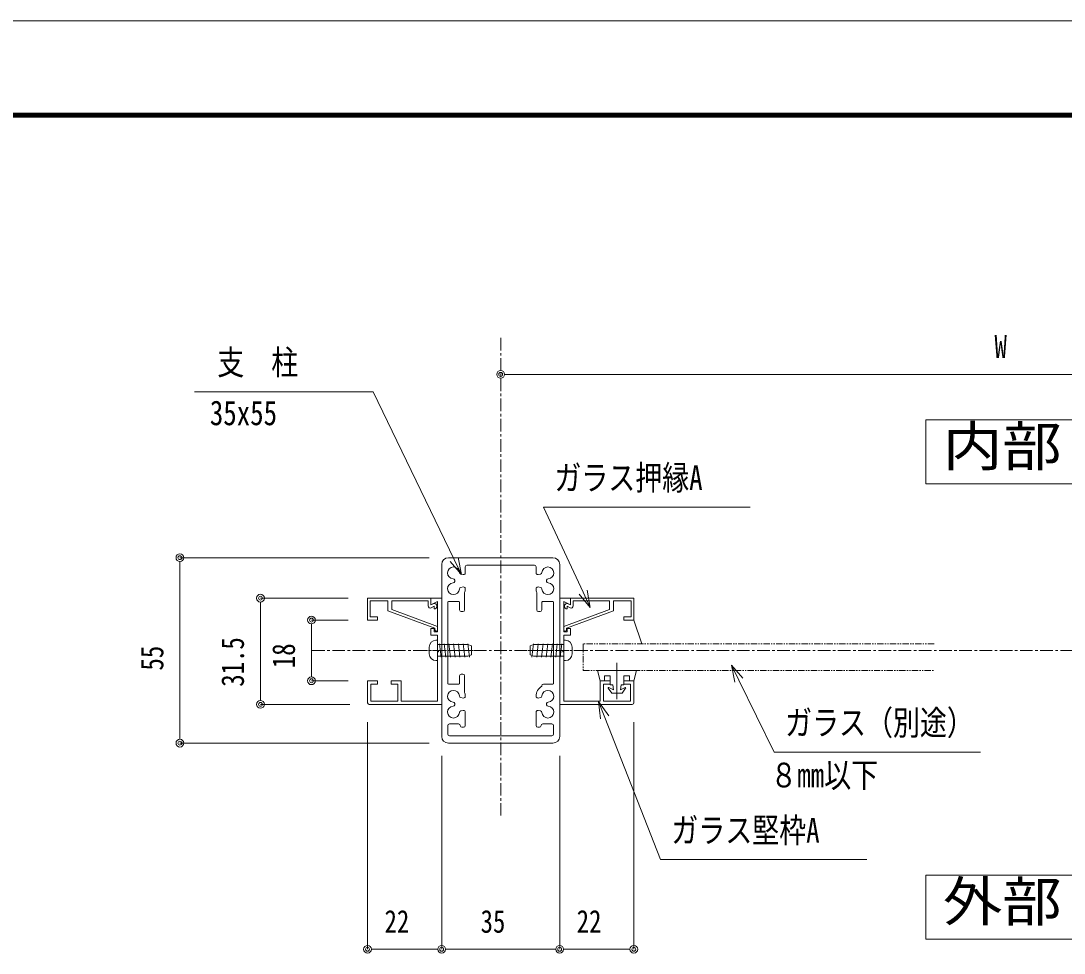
# Model space of a CAD drawing. Units: millimetres, scale not verified, with parts at other scales. Extents: x -3580 to 3580, y -1188 to 1188.
# Drawn here: x -2302 to -1683, y 635 to 1188 of the extents above; entities that cross this region are included whole.
import ezdxf
from ezdxf.enums import TextEntityAlignment as Align

# ---------------------------------------------------------------- set-up
doc = ezdxf.new("R2010")
doc.units = ezdxf.units.MM
doc.header["$LTSCALE"] = 6
for name, pattern in [('USER1', [2, 1.25, -0.25, 0.25, -0.25]), ('USER2', [1.25, 0.625, -0.125, 0.125, -0.125, 0.125, -0.125]), ('USER3', [0.375, 0.25, -0.125]), ('USER4', [3.5, 2, -1.5])]:
    doc.linetypes.add(name, pattern=pattern)
for name, color, linetype, lineweight in [('0-0_0', 7, 'Continuous', 18), ('0-1_DEFPOINTS', 7, 'Continuous', 18), ('0-4_WAKU', 7, 'Continuous', 18), ('0-5_6_U+FF8A_U+FF6F_U+FF81_U+FF9D_U+FF78_U+FF9E', 4, 'Continuous', 18), ('0-6_51破線_U+FF71_U+FF99_U+FF90', 3, 'USER3', 18), ('0-8_3中心線', 2, 'USER1', 18), ('0-9_41_U+FF71_U+FF99_U+FF90', 6, 'Continuous', 18), ('0-A_1手摺寸法', 3, 'Continuous', 18), ('0-C_P4-12', 7, 'Continuous', 18), ('0-D_CYAN', 4, 'Continuous', 18), ('0-E_2a', 1, 'USER2', 18)]:
    doc.layers.add(name, color=color, linetype=linetype, lineweight=lineweight)
doc.styles.add('ＭＳ ゴシック', font='')
doc.styles.get('ＭＳ ゴシック').set_extended_font_data('MS Gothic')

msp = doc.modelspace()

# ---------------------------------------------------------------- linework, layer by layer
at = {"layer": '0-0_0', "lineweight": 9}
for p, q in [((-2014.974, 978.274), (-2012.674, 978.274)), ((-2207.604, 867.24), (-2207.604, 864.94)), ((-2040.555, 859.54), (-2044.899, 868.547)), ((-1964.081, 840.04), (-1968.32, 849.097)), ((-2159.802, 843.24), (-2159.802, 840.94)), ((-2129.544, 830.24), (-2129.544, 827.94)), ((-1880.323, 805.875), (-1875.924, 796.894)), ((-2129.544, 798.84), (-2129.544, 801.14)), ((-2159.802, 784.84), (-2159.802, 787.14)), ((-1959.15, 784.16), (-1955.508, 774.846)), ((-2207.604, 761.84), (-2207.604, 764.14)), ((-2093.974, 637.283), (-2091.674, 637.283)), ((-2054.574, 637.283), (-2056.874, 637.283)), ((-2049.974, 637.283), (-2047.674, 637.283)), ((-1984.574, 637.283), (-1986.874, 637.283)), ((-1979.974, 637.283), (-1977.674, 637.283)), ((-1940.574, 637.283), (-1942.874, 637.283))]:
    msp.add_line(p, q, dxfattribs=at)
at = {"layer": '0-0_0'}
for points in [[(-2044.899, 868.547), (-2092.864, 967.977), (-2198.898, 967.977)], [(-1968.32, 849.097), (-1991.925, 899.539), (-1869.275, 899.539)], [(-1875.924, 796.894), (-1855.035, 754.252), (-1732.514, 754.252)], [(-1955.508, 774.846), (-1922.513, 690.451), (-1799.992, 690.451)]]:
    msp.add_lwpolyline(points, dxfattribs=at)
at = {"layer": '0-0_0', "lineweight": 9}
for points in [[(-2047.313, 867.383), (-2040.555, 859.54), (-2042.486, 869.711)], [(-1965.893, 850.233), (-1964.081, 840.04), (-1970.747, 847.962)], [(-1878.33, 795.716), (-1880.323, 805.875), (-1873.517, 798.073)], [(-1958.004, 773.87), (-1959.15, 784.16), (-1953.013, 775.822)]]:
    msp.add_lwpolyline(points, dxfattribs=at)
for centre, radius in [((-2017.274, 978.274), 2.3), ((-2017.274, 978.274), 1.15), ((-2207.604, 869.54), 2.3), ((-2207.604, 869.54), 1.15), ((-2159.802, 845.54), 2.3), ((-2159.802, 845.54), 1.15), ((-2129.544, 832.54), 2.3), ((-2129.544, 832.54), 1.15), ((-2129.544, 796.54), 2.3), ((-2129.544, 796.54), 1.15), ((-2159.802, 782.54), 2.3), ((-2159.802, 782.54), 1.15), ((-2207.604, 759.54), 2.3), ((-2207.604, 759.54), 1.15), ((-2096.274, 637.283), 2.3), ((-2096.274, 637.283), 1.15), ((-2052.274, 637.283), 2.3), ((-2052.274, 637.283), 2.3), ((-2052.274, 637.283), 1.15), ((-2052.274, 637.283), 1.15), ((-1982.274, 637.283), 2.3), ((-1982.274, 637.283), 2.3), ((-1982.274, 637.283), 1.15), ((-1982.274, 637.283), 1.15), ((-1938.274, 637.283), 2.3), ((-1938.274, 637.283), 1.15)]:
    msp.add_circle(centre, radius, dxfattribs=at)
at = {"layer": '0-1_DEFPOINTS', "color": 5}
msp.add_line((-215.833, 1187.987), (-3579.833, 1187.987), dxfattribs=at)
at = {"layer": '0-4_WAKU'}
for p, q in [((-298.633, 1133.187), (-3501.033, 1133.187)), ((-299.233, 1132.587), (-3500.433, 1132.587)), ((-299.833, 1131.987), (-3499.833, 1131.987)), ((-300.433, 1131.387), (-3499.233, 1131.387)), ((-301.033, 1130.787), (-3498.633, 1130.787))]:
    msp.add_line(p, q, dxfattribs=at)
at = {"layer": '0-5_6_U+FF8A_U+FF6F_U+FF81_U+FF9D_U+FF78_U+FF9E'}
for p, q in [((-2055.674, 820.54), (-2055.074, 820.54)), ((-2054.674, 808.94), (-2054.674, 820.14)), ((-2054.674, 818.04), (-2036.674, 818.04)), ((-2052.548, 810.54), (-2053.486, 818.54)), ((-2052.548, 810.54), (-2053.486, 818.54)), ((-2049.913, 810.54), (-2050.852, 818.54)), ((-2049.913, 810.54), (-2050.852, 818.54)), ((-2047.094, 810.54), (-2048.033, 818.54)), ((-2047.094, 810.54), (-2048.033, 818.54)), ((-2044.275, 810.54), (-2045.213, 818.54)), ((-2044.275, 810.54), (-2045.213, 818.54)), ((-2041.456, 810.54), (-2042.394, 818.54)), ((-2041.456, 810.54), (-2042.394, 818.54)), ((-2038.637, 810.54), (-2039.575, 818.54)), ((-2038.637, 810.54), (-2039.575, 818.54)), ((-2035.817, 810.54), (-2036.756, 818.54)), ((-2035.817, 810.54), (-2036.756, 818.54)), ((-2036.674, 818.04), (-2034.674, 817.212)), ((-2034.674, 811.868), (-2034.674, 817.212)), ((-1997.874, 818.04), (-1999.874, 817.212)), ((-1999.874, 811.868), (-1999.874, 817.212)), ((-1998.73, 810.54), (-1997.791, 818.54)), ((-1998.73, 810.54), (-1997.791, 818.54)), ((-1979.874, 818.04), (-1997.874, 818.04)), ((-1995.91, 810.54), (-1994.972, 818.54)), ((-1995.91, 810.54), (-1994.972, 818.54)), ((-1993.091, 810.54), (-1992.153, 818.54)), ((-1993.091, 810.54), (-1992.153, 818.54)), ((-1990.272, 810.54), (-1989.334, 818.54)), ((-1990.272, 810.54), (-1989.334, 818.54)), ((-1987.453, 810.54), (-1986.514, 818.54)), ((-1987.453, 810.54), (-1986.514, 818.54)), ((-1984.634, 810.54), (-1983.695, 818.54)), ((-1984.634, 810.54), (-1983.695, 818.54)), ((-1981.999, 810.54), (-1981.061, 818.54)), ((-1981.999, 810.54), (-1981.061, 818.54)), ((-1979.874, 808.94), (-1979.874, 820.14)), ((-1978.874, 820.54), (-1979.474, 820.54)), ((-2059.674, 812.54), (-2059.674, 816.54)), ((-2054.674, 811.04), (-2036.674, 811.04)), ((-2036.674, 811.04), (-2034.674, 811.868)), ((-1997.874, 811.04), (-1999.874, 811.868)), ((-1979.874, 811.04), (-1997.874, 811.04)), ((-1974.874, 812.54), (-1974.874, 816.54)), ((-2055.674, 808.54), (-2055.074, 808.54)), ((-1978.874, 808.54), (-1979.474, 808.54))]:
    msp.add_line(p, q, dxfattribs=at)
for centre, radius, start, end in [((-2055.674, 816.54), 4, 90, 180), ((-2055.074, 820.14), 0.4, 0, 90), ((-1979.474, 820.14), 0.4, 90, 180), ((-1978.874, 816.54), 4, 0, 90), ((-2055.674, 812.54), 4, 180, 270), ((-1978.874, 812.54), 4, 270, 0), ((-2055.074, 808.94), 0.4, 270, 0), ((-1979.474, 808.94), 0.4, 180, 270)]:
    msp.add_arc(centre, radius, start, end, dxfattribs=at)
at = {"layer": '0-6_51破線_U+FF71_U+FF99_U+FF90'}
for p, q in [((-2066.659, 814.54), (-2028.352, 814.54)), ((-1967.888, 814.54), (-2006.195, 814.54))]:
    msp.add_line(p, q, dxfattribs=at)
at = {"layer": '0-8_3中心線'}
for p, q in [((-2017.274, 999.892), (-2017.274, 716.549)), ((-2129.15, 814.54), (-1336.66, 814.54))]:
    msp.add_line(p, q, dxfattribs=at)
at = {"layer": '0-9_41_U+FF71_U+FF99_U+FF90'}
for p, q in [((-2048.274, 869.54), (-1986.274, 869.54)), ((-2052.274, 865.54), (-2052.274, 763.54)), ((-2038.274, 860.49), (-2038.274, 864.14)), ((-1997.274, 865.14), (-2037.274, 865.14)), ((-1996.274, 860.54), (-1996.274, 864.14)), ((-1982.274, 865.54), (-1982.274, 763.54)), ((-2044.512, 856.219), (-2044.445, 855.84)), ((-2044.512, 855.461), (-2044.445, 855.84)), ((-2040.953, 859.778), (-2039.447, 859.513)), ((-1993.594, 859.778), (-1995.1, 859.513)), ((-1990.035, 856.219), (-1990.102, 855.84)), ((-1990.035, 855.461), (-1990.102, 855.84)), ((-2040.953, 851.902), (-2039.447, 852.167)), ((-2038.674, 838.54), (-2038.674, 848.808)), ((-1995.874, 838.54), (-1995.874, 848.808)), ((-1993.594, 851.902), (-1995.1, 852.167)), ((-2096.274, 845.54), (-2058.674, 845.54)), ((-2096.274, 832.54), (-2096.274, 845.54)), ((-2094.674, 843.94), (-2084.274, 843.94)), ((-2094.674, 834.54), (-2094.674, 843.94)), ((-2084.274, 838.015), (-2084.274, 843.94)), ((-2081.874, 843.94), (-2060.274, 843.94)), ((-2081.874, 838.836), (-2081.874, 843.94)), ((-2060.274, 840.893), (-2060.274, 843.94)), ((-2058.674, 845.54), (-2058.674, 841.54)), ((-2052.274, 845.54), (-2058.674, 845.54)), ((-2058.674, 841.54), (-2054.674, 843.54)), ((-2054.674, 825.54), (-2054.674, 843.54)), ((-2052.274, 845.54), (-2052.274, 782.54)), ((-2048.674, 794.94), (-2048.674, 843.14)), ((-2048.274, 843.54), (-2042.074, 843.54)), ((-2041.674, 838.54), (-2041.674, 843.14)), ((-1992.874, 843.14), (-1992.874, 838.54)), ((-1986.274, 843.54), (-1992.474, 843.54)), ((-1985.874, 794.94), (-1985.874, 843.14)), ((-1982.274, 845.54), (-1982.274, 782.54)), ((-1982.274, 845.54), (-1975.874, 845.54)), ((-1979.874, 825.54), (-1979.874, 843.54)), ((-1975.874, 841.54), (-1979.874, 843.54)), ((-1938.274, 845.54), (-1975.874, 845.54)), ((-1975.874, 845.54), (-1975.874, 841.54)), ((-1952.674, 843.94), (-1974.274, 843.94)), ((-1974.274, 840.893), (-1974.274, 843.94)), ((-1952.674, 838.836), (-1952.674, 843.94)), ((-1939.874, 843.94), (-1950.274, 843.94)), ((-1950.274, 838.015), (-1950.274, 843.94)), ((-1939.874, 834.54), (-1939.874, 843.94)), ((-1938.274, 832.54), (-1938.274, 845.54)), ((-2084.274, 838.015), (-2056.274, 827.688)), ((-2081.874, 838.836), (-2054.674, 828.803)), ((-2056.674, 840.751), (-2058.537, 839.82)), ((-2056.674, 839.151), (-2056.674, 840.751)), ((-2039.674, 837.54), (-2040.674, 837.54)), ((-1993.874, 837.54), (-1994.874, 837.54)), ((-1952.674, 838.836), (-1979.874, 828.803)), ((-1950.274, 838.015), (-1978.274, 827.688)), ((-1977.874, 840.751), (-1976.01, 839.82)), ((-1977.874, 839.151), (-1977.874, 840.751)), ((-2090.274, 832.54), (-2096.274, 832.54)), ((-2090.274, 834.54), (-2094.674, 834.54)), ((-2090.274, 832.54), (-2090.274, 834.54)), ((-1944.274, 834.54), (-1939.874, 834.54)), ((-1944.274, 832.54), (-1944.274, 834.54)), ((-1944.274, 832.54), (-1938.274, 832.54)), ((-2058.674, 827.54), (-2058.674, 823.54)), ((-2056.674, 827.54), (-2058.674, 827.54)), ((-2058.674, 823.54), (-2054.674, 823.54)), ((-2056.674, 827.54), (-2056.674, 825.54)), ((-2054.674, 825.54), (-2056.674, 825.54)), ((-2056.274, 826.74), (-2056.274, 827.688)), ((-2054.674, 828.803), (-2054.674, 826.74)), ((-2054.674, 823.54), (-2054.674, 814.64)), ((-1979.874, 828.803), (-1979.874, 826.74)), ((-1979.874, 825.54), (-1977.874, 825.54)), ((-1975.874, 823.54), (-1979.874, 823.54)), ((-1979.874, 823.54), (-1979.874, 814.64)), ((-1978.274, 826.74), (-1978.274, 827.688)), ((-1977.874, 827.54), (-1977.874, 825.54)), ((-1977.874, 827.54), (-1975.874, 827.54)), ((-1975.874, 827.54), (-1975.874, 823.54)), ((-2054.26, 814.378), (-2054.674, 814.64)), ((-2054.26, 813.702), (-2054.674, 813.44)), ((-2054.674, 813.44), (-2054.674, 784.54)), ((-1980.287, 814.378), (-1979.874, 814.64)), ((-1980.287, 813.702), (-1979.874, 813.44)), ((-1979.874, 813.44), (-1979.874, 784.54)), ((-2041.674, 799.54), (-2041.674, 794.94)), ((-2039.674, 800.54), (-2040.674, 800.54)), ((-2038.674, 799.54), (-2038.674, 789.672)), ((-2090.274, 796.54), (-2096.274, 796.54)), ((-2096.274, 796.54), (-2096.274, 783.54)), ((-2090.274, 796.54), (-2090.274, 794.54)), ((-2082.274, 796.54), (-2076.274, 796.54)), ((-2082.274, 796.54), (-2082.274, 794.54)), ((-2076.274, 796.54), (-2076.274, 784.54)), ((-2048.274, 794.54), (-2042.074, 794.54)), ((-1992.874, 793.54), (-1992.874, 793.343)), ((-1986.274, 794.54), (-1991.874, 794.54)), ((-1958.274, 796.54), (-1958.274, 784.54)), ((-1952.274, 796.54), (-1958.274, 796.54)), ((-1952.274, 796.54), (-1952.274, 794.54)), ((-1944.274, 796.54), (-1938.274, 796.54)), ((-1944.274, 796.54), (-1944.274, 794.54)), ((-1938.274, 796.54), (-1938.274, 783.54)), ((-2040.953, 786.578), (-2039.447, 786.313)), ((-1993.594, 786.578), (-1995.1, 786.313)), ((-2054.274, 782.54), (-2095.274, 782.54)), ((-2052.274, 782.54), (-2095.274, 782.54)), ((-2078.274, 784.54), (-2094.274, 784.54)), ((-2054.674, 784.54), (-2076.274, 784.54)), ((-2044.512, 783.019), (-2044.445, 782.64)), ((-2044.512, 782.261), (-2044.445, 782.64)), ((-1990.035, 783.019), (-1990.102, 782.64)), ((-1990.035, 782.261), (-1990.102, 782.64)), ((-1982.274, 782.54), (-1939.274, 782.54)), ((-1980.274, 782.54), (-1939.274, 782.54)), ((-1979.874, 784.54), (-1958.274, 784.54)), ((-1956.274, 784.54), (-1940.274, 784.54)), ((-2040.953, 778.702), (-2039.447, 778.967)), ((-2038.274, 777.94), (-2038.274, 769.94)), ((-1996.274, 777.94), (-1996.274, 769.94)), ((-1993.594, 778.702), (-1995.1, 778.967)), ((-2048.674, 764.94), (-2048.674, 769.94)), ((-2047.674, 770.94), (-2042.274, 770.94)), ((-2040.274, 768.94), (-2039.274, 768.94)), ((-1994.274, 768.94), (-1995.274, 768.94)), ((-1986.874, 770.94), (-1992.274, 770.94)), ((-1985.874, 764.94), (-1985.874, 769.94)), ((-1986.874, 763.94), (-2047.674, 763.94)), ((-2048.274, 759.54), (-1986.274, 759.54))]:
    msp.add_line(p, q, dxfattribs=at)
at = {"layer": '0-9_41_U+FF71_U+FF99_U+FF90', "linetype": 'USER4'}
for p, q in [((-2058.674, 841.54), (-2058.674, 845.54)), ((-2057.389, 842.182), (-2058.674, 841.54)), ((-1977.158, 842.182), (-1975.874, 841.54)), ((-1975.874, 841.54), (-1975.874, 845.54))]:
    msp.add_line(p, q, dxfattribs=at)
at = {"layer": '0-9_41_U+FF71_U+FF99_U+FF90'}
for points in [[(-2090.274, 794.54), (-2094.274, 794.54), (-2094.274, 784.54)], [(-2082.274, 794.54), (-2078.274, 794.54), (-2078.274, 784.54)], [(-1952.274, 794.54), (-1956.274, 794.54), (-1956.274, 784.54)], [(-1944.274, 794.54), (-1940.274, 794.54), (-1940.274, 784.54)]]:
    msp.add_lwpolyline(points, dxfattribs=at)
for centre, radius, start, end in [((-2048.274, 865.54), 4, 90, 180), ((-1986.274, 865.54), 4, 0, 90), ((-2045.274, 860.54), 3.5, 2.83959, 267.16041), ((-2040.779, 860.763), 1, 182.83959, 260), ((-2039.274, 860.498), 1, 260, 359.59407), ((-2037.274, 864.14), 1, 90, 180), ((-2045.274, 860.54), 7, 359.59407, 0), ((-1997.274, 864.14), 1, 0, 90), ((-1989.274, 860.54), 7, 180, 180.40593), ((-1995.273, 860.498), 1, 180.40593, 280), ((-1993.768, 860.763), 1, 280, 357.16041), ((-1989.274, 860.54), 3.5, 272.83959, 177.16041), ((-2045.274, 851.14), 3.5, 92.83959, 357.16041), ((-2045.496, 856.046), 1, 10, 87.16041), ((-2045.496, 855.635), 1, 272.83959, 350), ((-1989.274, 851.14), 3.5, 182.83959, 87.16041), ((-1989.051, 856.046), 1, 92.83959, 170), ((-1989.051, 855.635), 1, 190, 267.16041), ((-2040.779, 850.917), 1, 100, 177.16041), ((-2039.274, 851.183), 1, 0.40593, 100), ((-2045.274, 851.14), 7, 340.53705, 0.40593), ((-1989.274, 851.14), 7, 179.59407, 199.46295), ((-1995.273, 851.183), 1, 80, 179.59407), ((-1993.768, 850.917), 1, 2.83959, 80), ((-2056.674, 840.751), 1.6, 0, 116.56505), ((-2048.274, 843.14), 0.4, 90, 180), ((-2042.074, 843.14), 0.4, 0, 90), ((-1992.474, 843.14), 0.4, 90, 180), ((-1986.274, 843.14), 0.4, 0, 90), ((-1977.874, 840.751), 1.6, 63.43495, 180), ((-2059.074, 840.893), 1.2, 180, 296.56505), ((-2056.674, 840.751), 1.6, 270, 0), ((-2040.674, 838.54), 1, 180, 270), ((-2039.674, 838.54), 1, 270, 0), ((-1994.874, 838.54), 1, 180, 270), ((-1993.874, 838.54), 1, 270, 0), ((-1977.874, 840.751), 1.6, 180, 270), ((-1975.474, 840.893), 1.2, 243.43495, 0), ((-2055.474, 826.74), 0.8, 180, 0), ((-1979.074, 826.74), 0.8, 180, 0), ((-2054.474, 814.04), 0.4, 302.33353, 57.66647), ((-1980.074, 814.04), 0.4, 122.33353, 237.66647), ((-2040.674, 799.54), 1, 90, 180), ((-2039.674, 799.54), 1, 0, 90), ((-2048.274, 794.94), 0.4, 180, 270), ((-2042.074, 794.94), 0.4, 270, 0), ((-1989.274, 787.34), 7, 120.94972, 180.40593), ((-1991.874, 793.54), 1, 90, 180), ((-1986.274, 794.94), 0.4, 270, 0), ((-2045.274, 787.34), 3.5, 2.83959, 267.16041), ((-2040.779, 787.563), 1, 182.83959, 260), ((-2039.274, 787.298), 1, 260, 359.59407), ((-2045.274, 787.34), 7, 359.59407, 19.46295), ((-1995.273, 787.298), 1, 180.40593, 280), ((-1993.768, 787.563), 1, 280, 357.16041), ((-1989.274, 787.34), 3.5, 272.83959, 177.16041), ((-2095.274, 783.54), 1, 180, 270), ((-2045.274, 777.94), 3.5, 92.83959, 357.16041), ((-2045.496, 782.846), 1, 10, 87.16041), ((-2045.496, 782.435), 1, 272.83959, 350), ((-1989.274, 777.94), 3.5, 182.83959, 87.16041), ((-1989.051, 782.846), 1, 92.83959, 170), ((-1989.051, 782.435), 1, 190, 267.16041), ((-1939.274, 783.54), 1, 270, 0), ((-2040.779, 777.717), 1, 100, 177.16041), ((-2039.274, 777.983), 1, 0.40593, 100), ((-2045.274, 777.94), 7, 0, 0.40593), ((-1989.274, 777.94), 7, 179.59407, 180), ((-1995.273, 777.983), 1, 80, 179.59407), ((-1993.768, 777.717), 1, 2.83959, 80), ((-2047.674, 769.94), 1, 90, 180), ((-2042.274, 769.94), 1, 0, 90), ((-2040.274, 769.94), 1, 180, 270), ((-2039.274, 769.94), 1, 270, 0), ((-1995.274, 769.94), 1, 180, 270), ((-1994.274, 769.94), 1, 270, 0), ((-1992.274, 769.94), 1, 90, 180), ((-1986.874, 769.94), 1, 0, 90), ((-2048.274, 763.54), 4, 180, 270), ((-2047.674, 764.94), 1, 180, 270), ((-1986.874, 764.94), 1, 270, 0), ((-1986.274, 763.54), 4, 270, 0)]:
    msp.add_arc(centre, radius, start, end, dxfattribs=at)
at = {"layer": '0-A_1手摺寸法'}
for p, q in [((-2017.274, 976.808), (-2017.274, 978.274)), ((-2012.674, 978.274), (-1421.874, 978.274)), ((-2059.774, 869.54), (-2207.604, 869.54)), ((-2207.604, 864.94), (-2207.604, 764.14)), ((-2107.774, 845.54), (-2159.802, 845.54)), ((-2159.802, 787.14), (-2159.802, 840.94)), ((-2107.774, 832.54), (-2129.544, 832.54)), ((-2129.544, 827.94), (-2129.544, 801.14)), ((-1948.274, 807.269), (-1948.274, 785.542)), ((-1936.674, 802.54), (-1959.874, 802.54)), ((-1959.874, 802.54), (-1958.274, 796.54)), ((-1952.274, 799.54), (-1955.674, 799.54)), ((-1955.674, 799.54), (-1955.674, 796.54)), ((-1952.274, 799.54), (-1952.274, 794.14)), ((-1940.874, 799.54), (-1944.274, 799.54)), ((-1944.274, 799.54), (-1944.274, 794.14)), ((-1940.874, 799.54), (-1940.874, 796.54)), ((-1936.674, 802.54), (-1938.274, 796.54)), ((-2107.774, 796.54), (-2129.544, 796.54)), ((-1955.674, 796.54), (-1958.274, 796.54)), ((-1950.274, 791.14), (-1953.053, 792.515)), ((-1950.774, 794.14), (-1952.274, 794.14)), ((-1950.274, 791.14), (-1950.774, 794.14)), ((-1946.274, 791.14), (-1945.774, 794.14)), ((-1943.494, 792.515), (-1946.274, 791.14)), ((-1944.274, 794.14), (-1945.774, 794.14)), ((-1938.274, 796.54), (-1940.874, 796.54)), ((-1951.274, 789.14), (-1953.425, 792.077)), ((-1945.274, 789.14), (-1951.274, 789.14)), ((-1945.274, 789.14), (-1943.122, 792.077)), ((-2106.774, 782.54), (-2159.802, 782.54)), ((-2096.274, 772.04), (-2096.274, 637.283)), ((-1938.274, 772.04), (-1938.274, 637.283)), ((-2059.774, 759.54), (-2207.604, 759.54)), ((-2052.274, 752.04), (-2052.274, 637.283)), ((-2052.274, 752.04), (-2052.274, 637.283)), ((-1982.274, 752.04), (-1982.274, 637.283)), ((-1982.274, 752.04), (-1982.274, 637.283)), ((-2056.874, 637.283), (-2091.674, 637.283)), ((-1986.874, 637.283), (-2047.674, 637.283)), ((-1977.674, 637.283), (-1942.874, 637.283))]:
    msp.add_line(p, q, dxfattribs=at)
for centre, start, end in [((-1953.174, 792.24), 66.37062, 212.90524), ((-1943.374, 792.24), 327.09476, 113.62938)]:
    msp.add_arc(centre, 0.3, start, end, dxfattribs=at)
at = {"layer": '0-C_P4-12'}
for p, q in [((-1764.936, 951.286), (-1764.936, 913.275)), ((-1764.936, 681.221), (-1764.936, 643.21))]:
    msp.add_line(p, q, dxfattribs=at)
for points in [[(-1764.936, 913.275), (-1669.611, 913.275), (-1669.611, 951.286), (-1764.936, 951.286)], [(-1764.936, 643.211), (-1669.611, 643.211), (-1669.611, 681.221), (-1764.936, 681.221)]]:
    msp.add_lwpolyline(points, dxfattribs=at)
at = {"layer": '0-D_CYAN'}
msp.add_line((-1938.274, 832.54), (-1933.461, 818.54), dxfattribs=at)
at = {"layer": '0-E_2a'}
msp.add_line((-1968.274, 802.54), (-1760.115, 802.54), dxfattribs=at)
msp.add_lwpolyline([(-1760.115, 818.54), (-1968.274, 818.54), (-1968.274, 802.54)], dxfattribs=at)

# ---------------------------------------------------------------- texts
at = {"layer": '0-0_0', "style": 'ＭＳ ゴシック', "width": 0.8}
for s, p in [('支\u3000柱', (-2185.397, 973.679)), ('35x55', (-2189.83, 943.747)), ('ガラス押縁A', (-1985.42, 905.242)), ('ガラス（別途）', (-1848.529, 759.955)), ('８mm以下', (-1857.281, 728.874)), ('ガラス堅枠A', (-1916.007, 696.154))]:
    msp.add_text(s, height=14.66, dxfattribs=at).set_placement(p, align=Align.BOTTOM_LEFT)
at = {"layer": '0-A_1手摺寸法', "color": 7, "style": 'ＭＳ ゴシック', "width": 0.8}
for s, p in [('W', (-1724.283, 984.024)), ('22', (-2086.19, 643.033)), ('35', (-2029.19, 643.033)), ('22', (-1972.19, 643.033))]:
    msp.add_text(s, height=13.49, dxfattribs=at).set_placement(p, align=Align.BOTTOM_LEFT)
for s, p in [('31.5', (-2165.552, 793.011)), ('18', (-2135.294, 804.026)), ('55', (-2213.354, 802.624))]:
    msp.add_text(s, height=13.49, rotation=90, dxfattribs=at).set_placement(p, align=Align.BOTTOM_LEFT)
at = {"layer": '0-C_P4-12', "style": 'ＭＳ ゴシック', "width": 1.1}
for s, p in [('内部', (-1754.877, 916.908)), ('外部', (-1754.877, 646.843))]:
    msp.add_text(s, height=23.46, dxfattribs=at).set_placement(p, align=Align.BOTTOM_LEFT)

doc.saveas('drawing.dxf')
